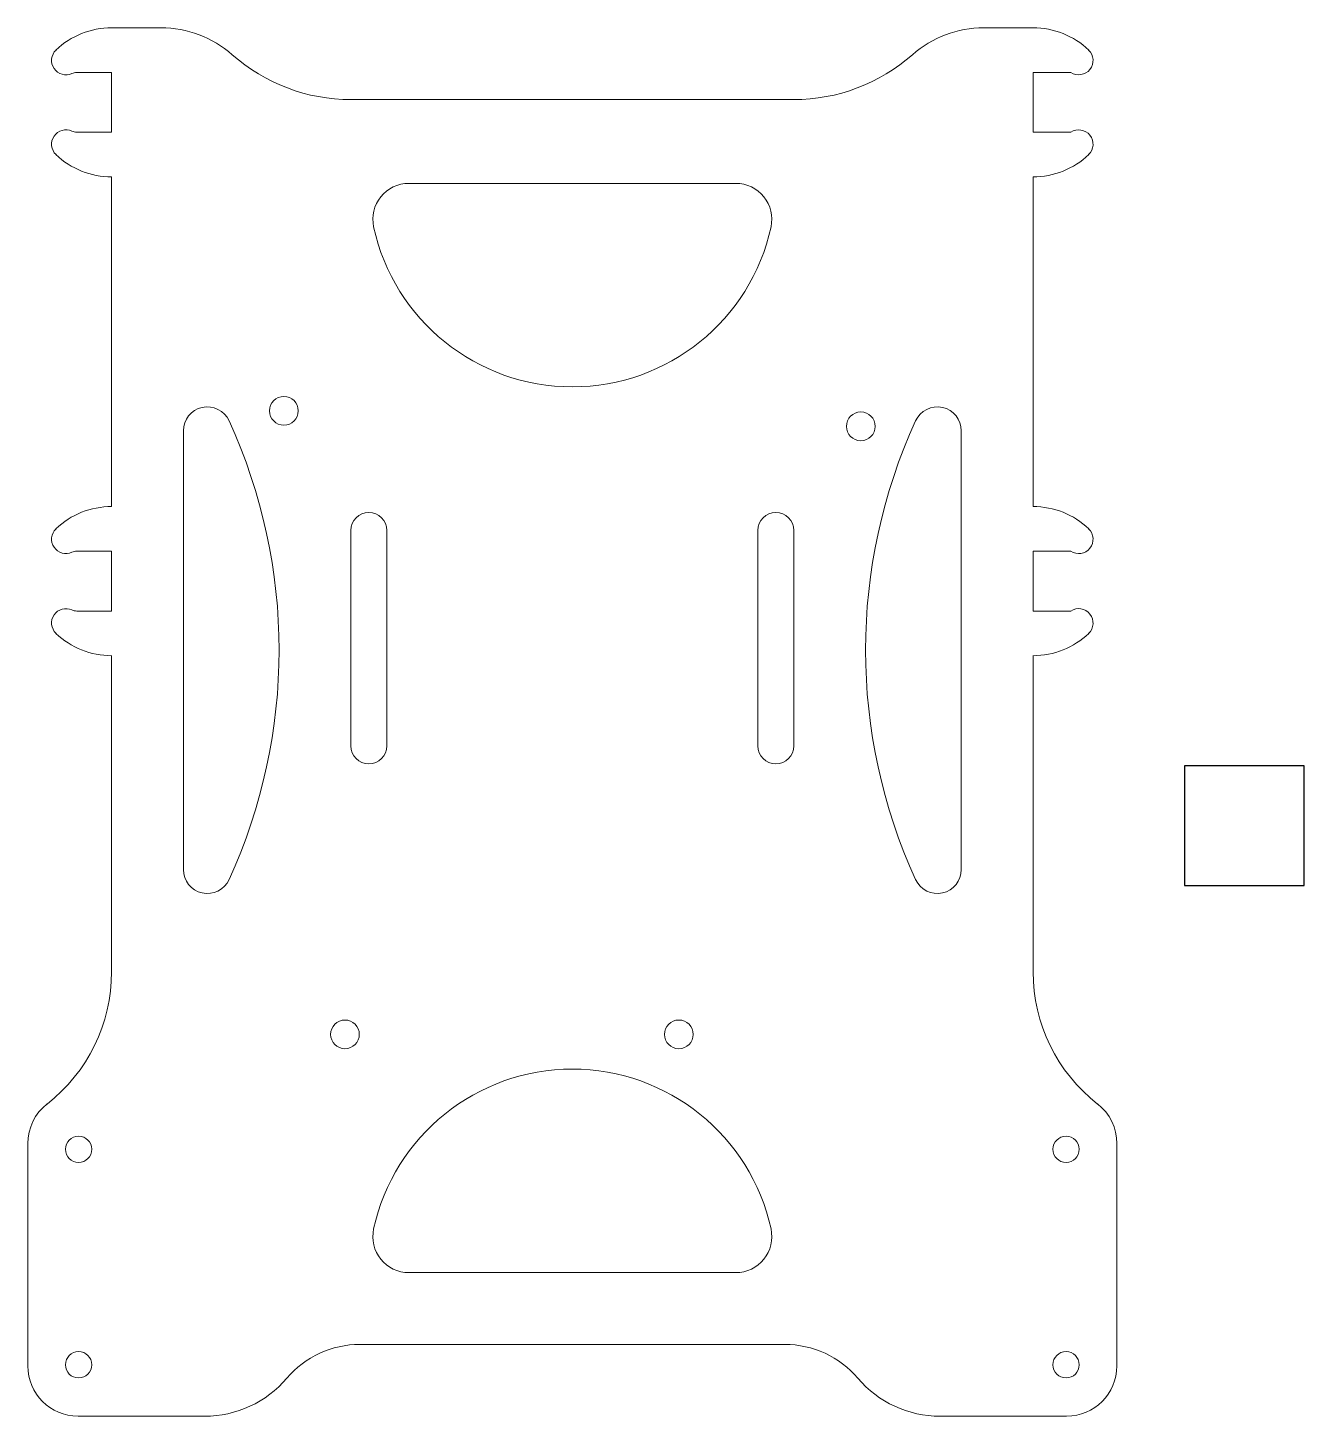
# Model space of a CAD drawing. Header units: millimetres. Extents: x 0 to 107, y 0 to 116.
import ezdxf

# ---------------------------------------------------------------- set-up
doc = ezdxf.new("R2010")
doc.units = ezdxf.units.MM

msp = doc.modelspace()

# ---------------------------------------------------------------- linework, layer by layer
at = {"color": 7, "linetype": 'Continuous', "lineweight": 15}
for p, q in [((7, 116), (11.13, 116)), ((79.87, 116), (84, 116)), ((4.1, 112.27), (7, 112.27)), ((7, 107.27), (7, 112.27)), ((87.15, 112.27), (84, 112.27)), ((84, 112.27), (84, 107.27)), ((27, 110), (64, 110)), ((4.1, 107.27), (7, 107.27)), ((87.15, 107.27), (84, 107.27)), ((7, 76), (7, 103.55)), ((84, 103.55), (84, 76)), ((31.83, 103), (59.17, 103)), ((13, 82.33), (13, 45.67)), ((78, 82.33), (78, 45.67)), ((27, 56), (27, 74)), ((30, 56), (30, 74)), ((61, 56), (61, 74)), ((64, 56), (64, 74)), ((4.1, 72.27), (7, 72.27)), ((7, 67.27), (7, 72.27)), ((87.15, 72.27), (84, 72.27)), ((84, 72.27), (84, 67.27)), ((4.1, 67.27), (7, 67.27)), ((87.15, 67.27), (84, 67.27)), ((7, 37.12), (7, 63.55)), ((84, 63.55), (84, 37.12)), ((0, 4.2), (0, 22.78)), ((91, 22.78), (91, 4.2)), ((31.83, 12), (59.17, 12)), ((63.25, 6), (27.75, 6)), ((14.78, 0), (4.2, 0)), ((86.8, 0), (76.22, 0))]:
    msp.add_line(p, q, dxfattribs=at)
msp.add_lwpolyline([(96.65, 44.34), (106.65, 44.34), (106.65, 54.34), (96.65, 54.34)], close=True)
for centre, radius in [((21.4, 84), 1.2), ((69.6, 82.7), 1.2), ((26.5, 31.9), 1.2), ((54.4, 31.9), 1.2), ((4.25, 22.3), 1.1), ((86.75, 22.3), 1.1), ((4.25, 4.3), 1.1), ((86.75, 4.3), 1.1)]:
    msp.add_circle(centre, radius, dxfattribs=at)
for centre, radius, start, end in [((7, 109.27), 6.73, 90, 133.6314), ((11.13, 107), 9, 48.5904, 90), ((79.87, 107), 9, 90, 131.4096), ((84, 109.27), 6.73, 46.3686, 90), ((3.19, 113.27), 1.2, 133.6314, 294.62), ((27, 125), 15, 228.5904, 270), ((64, 125), 15, 270, 311.4096), ((87.81, 113.27), 1.2, 236.4427, 46.3686), ((4.1, 111.27), 1, 90, 114.62), ((3.19, 106.27), 1.2, 65.38, 226.3686), ((4.1, 108.27), 1, 245.38, 270), ((87.81, 106.27), 1.2, 313.6314, 123.5573), ((7, 110.27), 6.73, 226.3686, 270), ((84, 110.27), 6.73, 270, 313.6314), ((31.83, 100), 3, 90, 192.3736), ((59.17, 100), 3, 347.6264, 90), ((45.5, 103), 17, 192.3736, 347.6264), ((15, 82.33), 2, 24.62, 180), ((76, 82.33), 2, 0, 155.38), ((-25, 64), 46, 335.38, 24.62), ((116, 64), 46, 155.38, 204.62), ((7, 69.27), 6.73, 90, 133.6314), ((28.5, 74), 1.5, 0, 180), ((62.5, 74), 1.5, 0, 180), ((84, 69.27), 6.73, 46.3686, 90), ((3.19, 73.27), 1.2, 133.6314, 294.62), ((87.81, 73.27), 1.2, 236.4427, 46.3686), ((4.1, 71.27), 1, 90, 114.62), ((3.19, 66.27), 1.2, 65.38, 226.3686), ((4.1, 68.27), 1, 245.38, 270), ((87.81, 66.27), 1.2, 313.6314, 123.5573), ((7, 70.27), 6.73, 226.3686, 270), ((84, 70.27), 6.73, 270, 313.6314), ((28.5, 56), 1.5, 180, 0), ((62.5, 56), 1.5, 180, 0), ((15, 45.67), 2, 180, 335.38), ((76, 45.67), 2, 204.62, 0), ((-7, 37.12), 14, 307.9799, 0), ((98, 37.12), 14, 180, 232.0201), ((45.5, 12), 17, 12.3736, 167.6264), ((4.2, 22.78), 4.2, 127.9799, 180), ((86.8, 22.78), 4.2, 0, 52.0201), ((31.83, 15), 3, 167.6264, 270), ((59.17, 15), 3, 270, 12.3736), ((27.75, -2), 8, 90, 139.6798), ((63.25, -2), 8, 40.3202, 90), ((4.2, 4.2), 4.2, 180, 270), ((86.8, 4.2), 4.2, 270, 0), ((14.78, 9), 9, 270, 319.6798), ((76.22, 9), 9, 220.3202, 270)]:
    msp.add_arc(centre, radius, start, end, dxfattribs=at)

doc.saveas('drawing.dxf')
